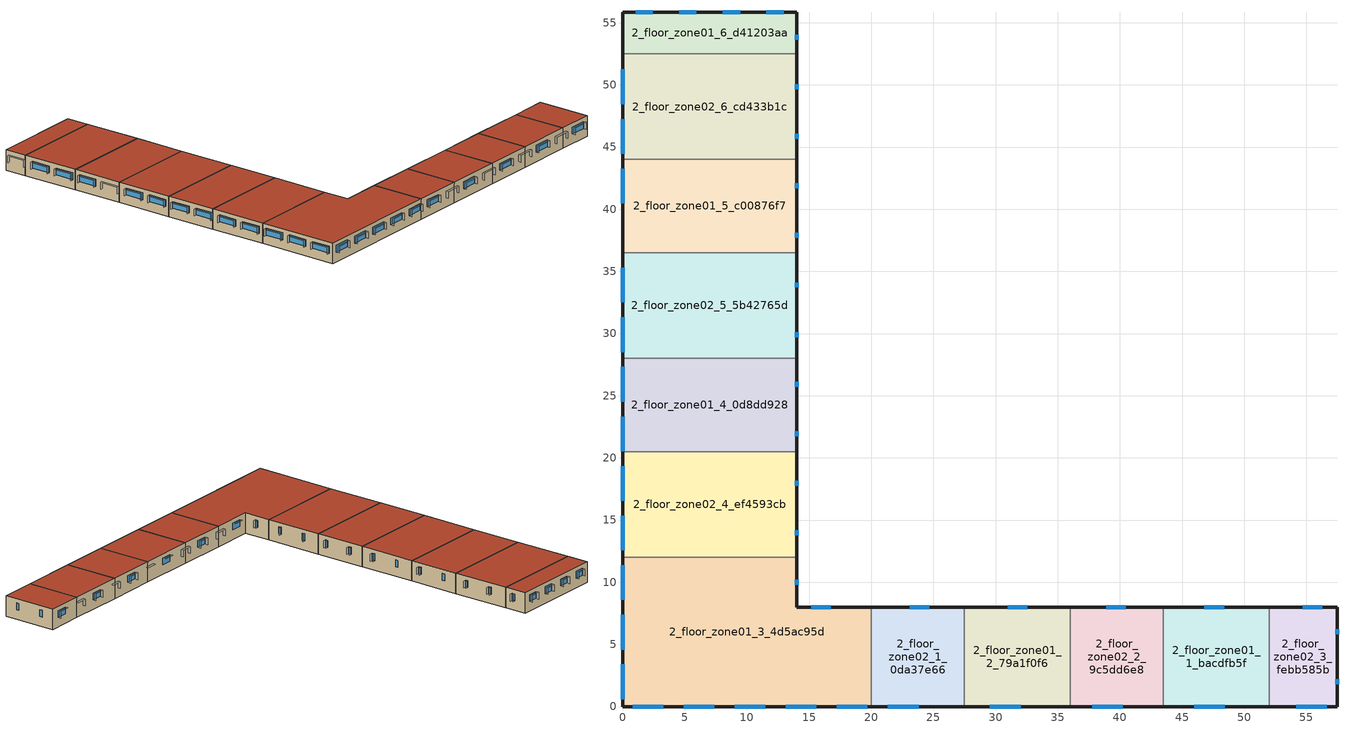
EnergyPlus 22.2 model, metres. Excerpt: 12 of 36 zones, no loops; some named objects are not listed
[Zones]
2_floor_zone01_1_bacdfb5f
 floor to 1_floor_zone01_1_bacdfb5f (Generic Interior Floor): 52,8 52,0 43.5,0 43.5,8 z6
 wall outside (Ext_Wall): 52,8 43.5,8 / 43.5,0 52,0 z6:9
 wall to 2_floor_zone02_3_febb585b (Generic Interior Wall): 52,0 52,8 z6:9
 wall to 2_floor_zone02_2_9c5dd6e8 (Generic Interior Wall): 43.5,8 43.5,0 z6:9
 window (Windows): 48.37,8 46.79,8 / 45.97,0 48.43,0 z7.4:8.4
 roof outside (Roof): 43.5,8 43.5,0 52,0 52,8 z9
2_floor_zone01_2_79a1f0f6
 floor to 1_floor_zone01_2_79a1f0f6 (Generic Interior Floor): 36,8 36,0 27.5,0 27.5,8 z6
 wall outside (Ext_Wall): 36,8 27.5,8 / 27.5,0 36,0 z6:9
 wall to 2_floor_zone02_2_9c5dd6e8 (Generic Interior Wall): 36,0 36,8 z6:9
 wall to 2_floor_zone02_1_0da37e66 (Generic Interior Wall): 27.5,8 27.5,0 z6:9
 window (Windows): 32.57,8 30.99,8 / 29.55,0 32.01,0 z7.4:8.4
 roof outside (Roof): 27.5,8 27.5,0 36,0 36,8 z9
2_floor_zone01_3_4d5ac95d
 floor to 1_floor_zone01_3_4d5ac95d (Generic Interior Floor): 20,8 20,0 0,0 0,12 14,12 14,8 z6
 wall outside (Ext_Wall): 20,8 14,8 14,12 / 0,12 0,0 20,0 z6:9
 wall to 2_floor_zone02_4_ef4593cb (Generic Interior Wall): 14,12 0,12 z6:9
 wall to 2_floor_zone02_1_0da37e66 (Generic Interior Wall): 20,0 20,8 z6:9
 window (Windows): 16.77,8 15.19,8 / 14,9.79 14,10.19 / 0,3.39 0,0.6 / 0,7.38 0,4.59 / 0,11.36 0,8.57 / 17.24,0 19.7,0 / 13.13,0 15.6,0 / 9.03,0 11.49,0 / 4.93,0 7.39,0 / 0.82,0 3.28,0 z7.4:8.4
 roof outside (Roof): 0,12 0,0 20,0 20,8 14,8 14,12 z9
2_floor_zone01_4_0d8dd928
 floor to 1_floor_zone01_4_0d8dd928 (Generic Interior Floor): 14,28 14,20.5 0,20.5 0,28 z6
 wall outside (Ext_Wall): 14,20.5 14,28 / 0,28 0,20.5 z6:9
 wall to 2_floor_zone02_5_5b42765d (Generic Interior Wall): 14,28 0,28 z6:9
 wall to 2_floor_zone02_4_ef4593cb (Generic Interior Wall): 0,20.5 14,20.5 z6:9
 window (Windows): 14,25.73 14,26.13 / 14,21.75 14,22.15 / 0,23.33 0,20.54 / 0,27.31 0,24.52 z7.4:8.4
 roof outside (Roof): 0,28 0,20.5 14,20.5 14,28 z9
2_floor_zone01_5_c00876f7
 floor to 1_floor_zone01_5_c00876f7 (Generic Interior Floor): 14,44 14,36.5 0,36.5 0,44 z6
 wall outside (Ext_Wall): 14,36.5 14,44 / 0,44 0,36.5 z6:9
 wall to 2_floor_zone02_6_cd433b1c (Generic Interior Wall): 14,44 0,44 z6:9
 wall to 2_floor_zone02_5_5b42765d (Generic Interior Wall): 0,36.5 14,36.5 z6:9
 window (Windows): 14,41.68 14,42.07 / 14,37.69 14,38.09 / 0,43.26 0,40.47 z7.4:8.4
 roof outside (Roof): 0,44 0,36.5 14,36.5 14,44 z9
2_floor_zone01_6_d41203aa
 floor to 1_floor_zone01_6_d41203aa (Generic Interior Floor): 14,55.82 14,52.5 0,52.5 0,55.82 z6
 wall outside (Ext_Wall): 14,52.5 14,55.82 0,55.82 0,52.5 z6:9
 wall to 2_floor_zone02_6_cd433b1c (Generic Interior Wall): 0,52.5 14,52.5 z6:9
 window (Windows): 14,53.63 14,54.03 / 2.45,55.82 1.05,55.82 / 5.95,55.82 4.55,55.82 / 9.45,55.82 8.05,55.82 / 12.95,55.82 11.55,55.82 z7.4:8.4
 roof outside (Roof): 0,55.82 0,52.5 14,52.5 14,55.82 z9
2_floor_zone02_1_0da37e66
 floor to 1_floor_zone02_1_0da37e66 (Generic Interior Floor): 27.5,8 27.5,0 20,0 20,8 z6
 wall outside (Ext_Wall): 27.5,8 20,8 / 20,0 27.5,0 z6:9
 window (Windows): 24.67,8 23.09,8 / 21.34,0 23.8,0 z7.4:8.4
 roof outside (Roof): 20,8 20,0 27.5,0 27.5,8 z9
2_floor_zone02_2_9c5dd6e8
 floor to 1_floor_zone02_2_9c5dd6e8 (Generic Interior Floor): 43.5,8 43.5,0 36,0 36,8 z6
 wall outside (Ext_Wall): 43.5,8 36,8 / 36,0 43.5,0 z6:9
 window (Windows): 40.47,8 38.89,8 / 37.76,0 40.22,0 z7.4:8.4
 roof outside (Roof): 36,8 36,0 43.5,0 43.5,8 z9
2_floor_zone02_3_febb585b
 floor to 1_floor_zone02_3_febb585b (Generic Interior Floor): 57.46,8 57.46,0 52,0 52,8 z6
 wall outside (Ext_Wall): 52,0 57.46,0 57.46,8 52,8 z6:9
 window (Windows): 54.18,0 56.64,0 / 57.46,5.8 57.46,6.2 / 57.46,1.8 57.46,2.2 / 56.27,8 54.69,8 z7.4:8.4
 roof outside (Roof): 52,8 52,0 57.46,0 57.46,8 z9
2_floor_zone02_4_ef4593cb
 floor to 1_floor_zone02_4_ef4593cb (Generic Interior Floor): 14,20.5 14,12 0,12 0,20.5 z6
 wall outside (Ext_Wall): 0,20.5 0,12 / 14,12 14,20.5 z6:9
 window (Windows): 0,15.35 0,12.56 / 0,19.34 0,16.55 / 14,17.76 14,18.16 / 14,13.78 14,14.18 z7.4:8.4
 roof outside (Roof): 0,20.5 0,12 14,12 14,20.5 z9
2_floor_zone02_5_5b42765d
 floor to 1_floor_zone02_5_5b42765d (Generic Interior Floor): 14,36.5 14,28 0,28 0,36.5 z6
 wall outside (Ext_Wall): 0,36.5 0,28 / 14,28 14,36.5 z6:9
 window (Windows): 0,31.3 0,28.51 / 0,35.29 0,32.5 / 14,33.71 14,34.1 / 14,29.72 14,30.12 z7.4:8.4
 roof outside (Roof): 0,36.5 0,28 14,28 14,36.5 z9
2_floor_zone02_6_cd433b1c
 floor to 1_floor_zone02_6_cd433b1c (Generic Interior Floor): 14,52.5 14,44 0,44 0,52.5 z6
 wall outside (Ext_Wall): 0,52.5 0,44 / 14,44 14,52.5 z6:9
 window (Windows): 0,47.25 0,44.46 / 0,51.24 0,48.45 / 14,49.65 14,50.05 / 14,45.66 14,46.06 z7.4:8.4
 roof outside (Roof): 0,52.5 0,44 14,44 14,52.5 z9
shading: 9.45,56.27 9.45,55.82 / 5.95,56.27 5.95,55.82 / 1.05,55.82 1.05,56.27 / 2.45,56.27 2.45,55.82 / 11.55,55.82 11.55,56.27 / 12.95,56.27 12.95,55.82 / 8.05,55.82 8.05,56.27 / 4.55,55.82 4.55,56.27 / 40.22,0 40.22,-0.45 / 9.03,-0.45 9.03,0 / 7.39,0 7.39,-0.45 / 27.91,0 27.91,-0.45 / 17.24,-0.45 17.24,0 / 52.53,0 52.53,-0.45 / 29.55,-0.45 29.55,0 / 54.18,-0.45 54.18,0 / 32.01,0 32.01,-0.45 / 15.6,0 15.6,-0.45 / 50.07,-0.45 50.07,0 / 45.97,-0.45 45.97,0 / 4.93,-0.45 4.93,0 / 37.76,-0.45 37.76,0 / 41.86,-0.45 41.86,0 / 13.13,-0.45 13.13,0 / 0.82,-0.45 0.82,0 / 23.8,0 23.8,-0.45 / 33.66,-0.45 33.66,0 / 25.45,-0.45 25.45,0 / 44.33,0 44.33,-0.45 / 3.28,0 3.28,-0.45 / 21.34,-0.45 21.34,0 / 48.43,0 48.43,-0.45 / 36.12,0 36.12,-0.45 / 11.49,0 11.49,-0.45 / 56.64,0 56.64,-0.45 / 19.7,0 19.7,-0.45 / 0,48.45 -0.45,48.45 / -0.45,35.29 0,35.29 / 0,24.52 -0.45,24.52 / -0.45,7.38 0,7.38 / 0,44.46 -0.45,44.46 / -0.45,51.24 0,51.24 / 0,52.43 -0.45,52.43 / 0,12.56 -0.45,12.56 / -0.45,31.3 0,31.3 / -0.45,39.28 0,39.28 / -0.45,19.34 0,19.34 / 0,40.47 -0.45,40.47 / -0.45,47.25 0,47.25 / 0,16.55 -0.45,16.55 / 0,4.59 -0.45,4.59 / 0,28.51 -0.45,28.51 / -0.45,15.35 0,15.35 / -0.45,11.36 0,11.36 / 0,36.48 -0.45,36.48 / 0,20.54 -0.45,20.54 / -0.45,55.23 0,55.23 / 0,0.6 -0.45,0.6 / -0.45,23.33 0,23.33 / 0,32.5 -0.45,32.5 / -0.45,3.39 0,3.39 / -0.45,43.26 0,43.26 / 0,8.57 -0.45,8.57 / -0.45,27.31 0,27.31 / 14,50.05 14.45,50.05 / 14.45,37.69 14,37.69 / 14.45,21.75 14,21.75 / 14,38.09 14.45,38.09 / 38.89,8 38.89,8.45 / 24.67,8.45 24.67,8 / 46.79,8 46.79,8.45 / 14.45,25.73 14,25.73 / 50.74,8 50.74,8.45 / 48.37,8.45 48.37,8 / 14,30.12 14.45,30.12 / 40.47,8.45 40.47,8 / 14.45,49.65 14,49.65 / 19.14,8 19.14,8.45 / 14.45,53.63 14,53.63 / 42.84,8 42.84,8.45 / 14,22.15 14.45,22.15 / 14.45,45.66 14,45.66 / 14,18.16 14.45,18.16 / 14.45,29.72 14,29.72 / 14,26.13 14.45,26.13 / 14,46.06 14.45,46.06 / 14.45,9.79 14,9.79 / 14,54.03 14.45,54.03 / 27.04,8 27.04,8.45 / 14,14.18 14.45,14.18 / 56.27,8.45 56.27,8 / 23.09,8 23.09,8.45 / 28.62,8.45 28.62,8 / 20.72,8.45 20.72,8 / 14,10.19 14.45,10.19 z7.4:8.4; 0,35.29 0,32.5 -0.45,32.5 -0.45,35.29 z8.4; 0,55.23 0,52.43 -0.45,52.43 -0.45,55.23 z8.4; 0,51.24 0,48.45 -0.45,48.45 -0.45,51.24 z8.4; 0,39.28 0,36.48 -0.45,36.48 -0.45,39.28 z8.4; 0,3.39 0,0.6 -0.45,0.6 -0.45,3.39 z8.4; 0,19.34 0,16.55 -0.45,16.55 -0.45,19.34 z8.4; 0,15.35 0,12.56 -0.45,12.56 -0.45,15.35 z8.4; 0,23.33 0,20.54 -0.45,20.54 -0.45,23.33 z8.4; 0,7.38 0,4.59 -0.45,4.59 -0.45,7.38 z8.4; 0,27.31 0,24.52 -0.45,24.52 -0.45,27.31 z8.4; 0,43.26 0,40.47 -0.45,40.47 -0.45,43.26 z8.4; 0,31.3 0,28.51 -0.45,28.51 -0.45,31.3 z8.4; 0,47.25 0,44.46 -0.45,44.46 -0.45,47.25 z8.4; 0,11.36 0,8.57 -0.45,8.57 -0.45,11.36 z8.4; 27.91,0 27.91,-0.45 25.45,-0.45 25.45,0 z8.4; 56.64,0 56.64,-0.45 54.18,-0.45 54.18,0 z8.4; 23.8,0 23.8,-0.45 21.34,-0.45 21.34,0 z8.4; 3.28,0 3.28,-0.45 0.82,-0.45 0.82,0 z8.4; 7.39,0 7.39,-0.45 4.93,-0.45 4.93,0 z8.4; 11.49,0 11.49,-0.45 9.03,-0.45 9.03,0 z8.4; 44.33,0 44.33,-0.45 41.86,-0.45 41.86,0 z8.4; 19.7,0 19.7,-0.45 17.24,-0.45 17.24,0 z8.4; 15.6,0 15.6,-0.45 13.13,-0.45 13.13,0 z8.4; 52.53,0 52.53,-0.45 50.07,-0.45 50.07,0 z8.4; 40.22,0 40.22,-0.45 37.76,-0.45 37.76,0 z8.4; 36.12,0 36.12,-0.45 33.66,-0.45 33.66,0 z8.4; 32.01,0 32.01,-0.45 29.55,-0.45 29.55,0 z8.4; 48.43,0 48.43,-0.45 45.97,-0.45 45.97,0 z8.4; 20.72,8.45 20.72,8 19.14,8 19.14,8.45 z8.4; 48.37,8.45 48.37,8 46.79,8 46.79,8.45 z8.4; 56.27,8.45 56.27,8 54.69,8 54.69,8.45 z8.4; 24.67,8.45 24.67,8 23.09,8 23.09,8.45 z8.4; 16.77,8.45 16.77,8 15.19,8 15.19,8.45 z8.4; 52.32,8.45 52.32,8 50.74,8 50.74,8.45 z8.4; 28.62,8.45 28.62,8 27.04,8 27.04,8.45 z8.4; 44.42,8.45 44.42,8 42.84,8 42.84,8.45 z8.4; 36.52,8.45 36.52,8 34.94,8 34.94,8.45 z8.4; 40.47,8.45 40.47,8 38.89,8 38.89,8.45 z8.4; 32.57,8.45 32.57,8 30.99,8 30.99,8.45 z8.4; 5.95,56.27 5.95,55.82 4.55,55.82 4.55,56.27 z8.4; 9.45,56.27 9.45,55.82 8.05,55.82 8.05,56.27 z8.4; 12.95,56.27 12.95,55.82 11.55,55.82 11.55,56.27 z8.4; 2.45,56.27 2.45,55.82 1.05,55.82 1.05,56.27 z8.4
[Building]
Parametric_sim: North Axis {deg}=0; Terrain=City; Solar Distribution=FullExteriorWithReflections
[Site:Location]
Site 1: Latitude {deg}=0; Longitude {deg}=0; Time Zone {hr}=0; Elevation {m}=0
[Site:WaterMainsTemperature]
Calculation Method=CorrelationFromWeatherFile
[SizingPeriod:DesignDay] Day of Month=21; Dry-Bulb Temperature Range Modifier Type=DefaultMultipliers; Humidity Condition Type=Wetbulb; Barometric Pressure {Pa}=99114; Rain Indicator=No; Snow Indicator=No; Daylight Saving Time Indicator=No; Solar Model Indicator=ASHRAEClearSky; Begin Environment Reset Mode=FullResetAtBeginEnvironment
Name | Month | Day Type | Maximum Dry-Bulb Temperature {C} | Daily Dry-Bulb Temperature Range {deltaC} | Wetbulb or DewPoint at Maximum Dry-Bulb {C} | Wind Speed {m/s} | Wind Direction {deg} | Sky Clearness
udevalla_ LANDVETTER Cooling Design Day 0.4% Condns DB=>MWB | 7 | SummerDesignDay | 23.2964 | 8.7 | 14.3 | 3.3 | 137 | 1
udevalla_ LANDVETTER Heating Design Day 99.6% Condns DB | 1 | WinterDesignDay | -8.8 | 0 | -8.8 | 1.7 | 23 | 0
[Material] Thermal Absorptance=0.9
Name | Roughness | Thickness {m} | Conductivity {W/m-K} | Density {kg/m3} | Specific Heat {J/kg-K} | Solar Absorptance | Visible Absorptance
Generic Acoustic Tile | MediumSmooth | 0.02 | 0.06 | 368 | 590 | 0.2 | 0.2
Generic Ceiling Air Gap | Smooth | 0.1 | 0.556 | 1.28 | 1000 | 0.7 | 0.7
Generic Gypsum Board | MediumSmooth | 0.0127 | 0.16 | 800 | 1090 | 0.5 | 0.5
Generic LW Concrete | MediumRough | 0.1 | 0.53 | 1280 | 840 | 0.8 | 0.8
Generic Wall Air Gap | Smooth | 0.1 | 0.667 | 1.28 | 1000 | 0.7 | 0.7
[Material:NoMass] Roughness=MediumRough; Thermal Absorptance=0.9; Solar Absorptance=0.7; Visible Absorptance=0.7
Name | Thermal Resistance {m2-K/W}
OpaqueNoMassMaterial_222a46f8 | 1.25
OpaqueNoMassMaterial_39e157af | 1.66667
[WindowMaterial:SimpleGlazingSystem]
window: U-Factor {W/m2-K}=0.7; Solar Heat Gain Coefficient=0.5; Visible Transmittance=0.6
[Construction]
Ext_Wall: OpaqueNoMassMaterial_222a46f8
Generic Interior Floor: Generic Acoustic Tile, Generic Ceiling Air Gap, Generic LW Concrete
Generic Interior Wall: Generic Gypsum Board, Generic Wall Air Gap, Generic Gypsum Board
Roof: OpaqueNoMassMaterial_39e157af
Windows: window
[Zone] Multiplier=1; Ceiling Height {m}=3; Part of Total Floor Area=Yes
Name | Volume {m3}
2_floor_zone01_1_bacdfb5f; 2_floor_zone01_2_79a1f0f6 | 204
2_floor_zone01_3_4d5ac95d | 648
2_floor_zone01_4_0d8dd928; 2_floor_zone01_5_c00876f7 | 315
2_floor_zone01_6_d41203aa | 139.608
2_floor_zone02_1_0da37e66; 2_floor_zone02_2_9c5dd6e8 | 180
2_floor_zone02_3_febb585b | 131.04
2_floor_zone02_4_ef4593cb; 2_floor_zone02_5_5b42765d; 2_floor_zone02_6_cd433b1c | 357
[Space]
Name | Zone | Space Type
2_floor_zone01_1_bacdfb5f_Space | 2_floor_zone01_1_bacdfb5f | zone 01 program
2_floor_zone01_2_79a1f0f6_Space | 2_floor_zone01_2_79a1f0f6 | zone 01 program
2_floor_zone01_3_4d5ac95d_Space | 2_floor_zone01_3_4d5ac95d | zone 01 program
2_floor_zone01_4_0d8dd928_Space | 2_floor_zone01_4_0d8dd928 | zone 01 program
2_floor_zone01_5_c00876f7_Space | 2_floor_zone01_5_c00876f7 | zone 01 program
2_floor_zone01_6_d41203aa_Space | 2_floor_zone01_6_d41203aa | zone 01 program
2_floor_zone02_1_0da37e66_Space | 2_floor_zone02_1_0da37e66 | zone 02 program
2_floor_zone02_2_9c5dd6e8_Space | 2_floor_zone02_2_9c5dd6e8 | zone 02 program
2_floor_zone02_3_febb585b_Space | 2_floor_zone02_3_febb585b | zone 02 program
2_floor_zone02_4_ef4593cb_Space | 2_floor_zone02_4_ef4593cb | zone 02 program
2_floor_zone02_5_5b42765d_Space | 2_floor_zone02_5_5b42765d | zone 02 program
2_floor_zone02_6_cd433b1c_Space | 2_floor_zone02_6_cd433b1c | zone 02 program
[SpaceList]
zone 01 program: 0_floor_zone01_1_bacdfb5f_Space, 2_floor_zone01_2_79a1f0f6_Space, 0_floor_zone01_2_79a1f0f6_Space, 0_floor_zone01_3_4d5ac95d_Space, 0_floor_zone01_4_0d8dd928_Space, 2_floor_zone01_5_c00876f7_Space, 0_floor_zone01_5_c00876f7_Space, 0_floor_zone01_6_d41203aa_Space, 1_floor_zone01_2_79a1f0f6_Space, 1_floor_zone01_1_bacdfb5f_Space, 2_floor_zone01_1_bacdfb5f_Space, 1_floor_zone01_3_4d5ac95d_Space, 1_floor_zone01_4_0d8dd928_Space, 1_floor_zone01_5_c00876f7_Space, 1_floor_zone01_6_d41203aa_Space, 2_floor_zone01_3_4d5ac95d_Space, 2_floor_zone01_4_0d8dd928_Space, 2_floor_zone01_6_d41203aa_Space
zone 02 program: 0_floor_zone02_2_9c5dd6e8_Space, 0_floor_zone02_4_ef4593cb_Space, 0_floor_zone02_1_0da37e66_Space, 0_floor_zone02_3_febb585b_Space, 0_floor_zone02_5_5b42765d_Space, 0_floor_zone02_6_cd433b1c_Space, 1_floor_zone02_1_0da37e66_Space, 1_floor_zone02_2_9c5dd6e8_Space, 1_floor_zone02_3_febb585b_Space, 1_floor_zone02_4_ef4593cb_Space, 2_floor_zone02_6_cd433b1c_Space, 1_floor_zone02_5_5b42765d_Space, 1_floor_zone02_6_cd433b1c_Space, 2_floor_zone02_5_5b42765d_Space, 2_floor_zone02_1_0da37e66_Space, 2_floor_zone02_2_9c5dd6e8_Space, 2_floor_zone02_3_febb585b_Space, 2_floor_zone02_4_ef4593cb_Space
[Lights] Schedule=ApartmentMidRise LTG_APT_SCH; Design Level Calculation Method=Watts/Area; Watts per Zone Floor Area {W/m2}=11.5174; Return Air Fraction=0; Fraction Radiant=0.6; Fraction Visible=0.2; Fraction Replaceable=1
Name | Zone or ZoneList or Space or SpaceList
2013::MidriseApartment::Apartment_Lighting 2 | zone 01 program
2013::MidriseApartment::Apartment_Lighting | zone 02 program
[People] Number of People Schedule=ApartmentMidRise OCC_APT_SCH; Number of People Calculation Method=People/Area; People per Floor Area {person/m2}=0.0283091; Fraction Radiant=0.3; Activity Level Schedule=ApartmentMidRise Activity Schedule
Name | Zone or ZoneList or Space or SpaceList
2013::MidriseApartment::Apartment_People 2 | zone 01 program
2013::MidriseApartment::Apartment_People | zone 02 program
[ElectricEquipment] Schedule=ApartmentMidRise EQP_APT_SCH; Design Level Calculation Method=Watts/Area; Watts per Zone Floor Area {W/m2}=3.42407; Fraction Latent=0; Fraction Radiant=0.5; Fraction Lost=0
Name | Zone or ZoneList or Space or SpaceList
CustomEquipment 2 | zone 01 program
CustomEquipment | zone 02 program
[ZoneInfiltration:DesignFlowRate] Schedule=Always On; Design Flow Rate Calculation Method=Flow/ExteriorArea; Flow Rate per Exterior Surface Area {m3/s-m2}=0.00056; Constant Term Coefficient=1; Temperature Term Coefficient=0; Velocity Term Coefficient=0
Name | Zone or ZoneList or Space or SpaceList
infiltration_Current 1 | zone 01 program
infiltration_Current | zone 02 program
[ZoneControl:Thermostat] Temperature Difference Between Cutout And Setpoint {deltaC}=0
Name | Zone or ZoneList | Control Type Schedule | Control 1
2_floor_zone01_1_bacdfb5f Thermostat | 2_floor_zone01_1_bacdfb5f | 2_floor_zone01_1_bacdfb5f Thermostat Schedule | zone01_1_bacdfb5f_Setpoint 2
2_floor_zone01_2_79a1f0f6 Thermostat | 2_floor_zone01_2_79a1f0f6 | 2_floor_zone01_2_79a1f0f6 Thermostat Schedule | zone01_2_79a1f0f6_Setpoint 2
2_floor_zone01_3_4d5ac95d Thermostat | 2_floor_zone01_3_4d5ac95d | 2_floor_zone01_3_4d5ac95d Thermostat Schedule | zone01_3_4d5ac95d_Setpoint 2
2_floor_zone01_4_0d8dd928 Thermostat | 2_floor_zone01_4_0d8dd928 | 2_floor_zone01_4_0d8dd928 Thermostat Schedule | zone01_4_0d8dd928_Setpoint 2
2_floor_zone01_5_c00876f7 Thermostat | 2_floor_zone01_5_c00876f7 | 2_floor_zone01_5_c00876f7 Thermostat Schedule | zone01_5_c00876f7_Setpoint 2
2_floor_zone01_6_d41203aa Thermostat | 2_floor_zone01_6_d41203aa | 2_floor_zone01_6_d41203aa Thermostat Schedule | zone01_6_d41203aa_Setpoint 2
2_floor_zone02_1_0da37e66 Thermostat | 2_floor_zone02_1_0da37e66 | 2_floor_zone02_1_0da37e66 Thermostat Schedule | zone02_1_0da37e66_Setpoint 2
2_floor_zone02_2_9c5dd6e8 Thermostat | 2_floor_zone02_2_9c5dd6e8 | 2_floor_zone02_2_9c5dd6e8 Thermostat Schedule | zone02_2_9c5dd6e8_Setpoint 2
2_floor_zone02_3_febb585b Thermostat | 2_floor_zone02_3_febb585b | 2_floor_zone02_3_febb585b Thermostat Schedule | zone02_3_febb585b_Setpoint 2
2_floor_zone02_4_ef4593cb Thermostat | 2_floor_zone02_4_ef4593cb | 2_floor_zone02_4_ef4593cb Thermostat Schedule | zone02_4_ef4593cb_Setpoint 2
2_floor_zone02_5_5b42765d Thermostat | 2_floor_zone02_5_5b42765d | 2_floor_zone02_5_5b42765d Thermostat Schedule | zone02_5_5b42765d_Setpoint 2
2_floor_zone02_6_cd433b1c Thermostat | 2_floor_zone02_6_cd433b1c | 2_floor_zone02_6_cd433b1c Thermostat Schedule | zone02_6_cd433b1c_Setpoint 2
[ThermostatSetpoint:DualSetpoint] Cooling Setpoint Temperature Schedule=ApartmentMidRise CLGSETP_APT_SCH
Name | Heating Setpoint Temperature Schedule
zone01_1_bacdfb5f_Setpoint 2 | zone01_1_bacdfb5f_Setpoint_HtgSetp
zone01_2_79a1f0f6_Setpoint 2 | zone01_2_79a1f0f6_Setpoint_HtgSetp
zone01_3_4d5ac95d_Setpoint 2 | zone01_3_4d5ac95d_Setpoint_HtgSetp
zone01_4_0d8dd928_Setpoint 2 | zone01_4_0d8dd928_Setpoint_HtgSetp
zone01_5_c00876f7_Setpoint 2 | zone01_5_c00876f7_Setpoint_HtgSetp
zone01_6_d41203aa_Setpoint 2 | zone01_6_d41203aa_Setpoint_HtgSetp
zone02_1_0da37e66_Setpoint 2 | zone02_1_0da37e66_Setpoint_HtgSetp
zone02_2_9c5dd6e8_Setpoint 2 | zone02_2_9c5dd6e8_Setpoint_HtgSetp
zone02_3_febb585b_Setpoint 2 | zone02_3_febb585b_Setpoint_HtgSetp
zone02_4_ef4593cb_Setpoint 2 | zone02_4_ef4593cb_Setpoint_HtgSetp
zone02_5_5b42765d_Setpoint 2 | zone02_5_5b42765d_Setpoint_HtgSetp
zone02_6_cd433b1c_Setpoint 2 | zone02_6_cd433b1c_Setpoint_HtgSetp
[ZoneHVAC:IdealLoadsAirSystem] Maximum Heating Supply Air Temperature {C}=50; Minimum Cooling Supply Air Temperature {C}=13; Heating Limit=LimitCapacity; Maximum Sensible Heating Capacity {W}=Autosize; Cooling Limit=LimitFlowRateAndCapacity; Maximum Cooling Air Flow Rate {m3/s}=Autosize; Maximum Total Cooling Capacity {W}=Autosize; Dehumidification Control Type=None; Demand Controlled Ventilation Type=None; Outdoor Air Economizer Type=DifferentialDryBulb; Sensible Heat Recovery Effectiveness=0; Latent Heat Recovery Effectiveness=0
Name | Design Specification Outdoor Air Object
0_floor_zone01_1_bacdfb5f Ideal Loads Air System; 0_floor_zone01_2_79a1f0f6 Ideal Loads Air System; 0_floor_zone01_3_4d5ac95d Ideal Loads Air System; 0_floor_zone01_4_0d8dd928 Ideal Loads Air System; 0_floor_zone01_5_c00876f7 Ideal Loads Air System; 0_floor_zone01_6_d41203aa Ideal Loads Air System; 1_floor_zone01_1_bacdfb5f Ideal Loads Air System; 1_floor_zone01_2_79a1f0f6 Ideal Loads Air System; 1_floor_zone01_3_4d5ac95d Ideal Loads Air System; 1_floor_zone01_4_0d8dd928 Ideal Loads Air System; 1_floor_zone01_5_c00876f7 Ideal Loads Air System; 1_floor_zone01_6_d41203aa Ideal Loads Air System; 2_floor_zone01_1_bacdfb5f Ideal Loads Air System; 2_floor_zone01_2_79a1f0f6 Ideal Loads Air System; 2_floor_zone01_3_4d5ac95d Ideal Loads Air System; 2_floor_zone01_4_0d8dd928 Ideal Loads Air System; 2_floor_zone01_5_c00876f7 Ideal Loads Air System; 2_floor_zone01_6_d41203aa Ideal Loads Air System | minimum ventilation 1
0_floor_zone02_1_0da37e66 Ideal Loads Air System; 0_floor_zone02_2_9c5dd6e8 Ideal Loads Air System; 0_floor_zone02_3_febb585b Ideal Loads Air System; 0_floor_zone02_4_ef4593cb Ideal Loads Air System; 0_floor_zone02_5_5b42765d Ideal Loads Air System; 0_floor_zone02_6_cd433b1c Ideal Loads Air System; 1_floor_zone02_1_0da37e66 Ideal Loads Air System; 1_floor_zone02_2_9c5dd6e8 Ideal Loads Air System; 1_floor_zone02_3_febb585b Ideal Loads Air System; 1_floor_zone02_4_ef4593cb Ideal Loads Air System; 1_floor_zone02_5_5b42765d Ideal Loads Air System; 1_floor_zone02_6_cd433b1c Ideal Loads Air System; 2_floor_zone02_1_0da37e66 Ideal Loads Air System; 2_floor_zone02_2_9c5dd6e8 Ideal Loads Air System; 2_floor_zone02_3_febb585b Ideal Loads Air System; 2_floor_zone02_4_ef4593cb Ideal Loads Air System; 2_floor_zone02_5_5b42765d Ideal Loads Air System; 2_floor_zone02_6_cd433b1c Ideal Loads Air System | minimum ventilation
[DesignSpecification:OutdoorAir] Outdoor Air Method=Sum; Outdoor Air Flow per Person {m3/s-person}=0; Outdoor Air Flow per Zone Floor Area {m3/s-m2}=0; Outdoor Air Flow per Zone {m3/s}=0; Outdoor Air Flow Air Changes per Hour {1/hr}=0.5
minimum ventilation 1; minimum ventilation
[Zone equipment]
2_floor_zone01_1_bacdfb5f: 2_floor_zone01_1_bacdfb5f Ideal Loads Air System
2_floor_zone01_2_79a1f0f6: 2_floor_zone01_2_79a1f0f6 Ideal Loads Air System
2_floor_zone01_3_4d5ac95d: 2_floor_zone01_3_4d5ac95d Ideal Loads Air System
2_floor_zone01_4_0d8dd928: 2_floor_zone01_4_0d8dd928 Ideal Loads Air System
2_floor_zone01_5_c00876f7: 2_floor_zone01_5_c00876f7 Ideal Loads Air System
2_floor_zone01_6_d41203aa: 2_floor_zone01_6_d41203aa Ideal Loads Air System
2_floor_zone02_1_0da37e66: 2_floor_zone02_1_0da37e66 Ideal Loads Air System
2_floor_zone02_2_9c5dd6e8: 2_floor_zone02_2_9c5dd6e8 Ideal Loads Air System
2_floor_zone02_3_febb585b: 2_floor_zone02_3_febb585b Ideal Loads Air System
2_floor_zone02_4_ef4593cb: 2_floor_zone02_4_ef4593cb Ideal Loads Air System
2_floor_zone02_5_5b42765d: 2_floor_zone02_5_5b42765d Ideal Loads Air System
2_floor_zone02_6_cd433b1c: 2_floor_zone02_6_cd433b1c Ideal Loads Air System
[Sizing:Zone] Zone Cooling Design Supply Air Temperature Input Method=SupplyAirTemperature; Zone Cooling Design Supply Air Temperature {C}=14; Zone Cooling Design Supply Air Temperature Difference {deltaC}=11.11; Zone Heating Design Supply Air Temperature Input Method=SupplyAirTemperature; Zone Heating Design Supply Air Temperature {C}=40; Zone Heating Design Supply Air Temperature Difference {deltaC}=11.11; Zone Cooling Design Supply Air Humidity Ratio {kgWater/kgDryAir}=0.0085; Zone Heating Design Supply Air Humidity Ratio {kgWater/kgDryAir}=0.008; Cooling Design Air Flow Method=DesignDay; Cooling Design Air Flow Rate {m3/s}=0; Cooling Minimum Air Flow per Zone Floor Area {m3/s-m2}=0.000762; Cooling Minimum Air Flow {m3/s}=0; Cooling Minimum Air Flow Fraction=0; Heating Design Air Flow Method=DesignDay; Heating Design Air Flow Rate {m3/s}=0; Heating Maximum Air Flow per Zone Floor Area {m3/s-m2}=0.002032; Heating Maximum Air Flow {m3/s}=0.141576; Heating Maximum Air Flow Fraction=0.3; Account for Dedicated Outdoor Air System=No; Zone Load Sizing Method=Sensible Load Only No Latent Load; Zone Latent Cooling Design Supply Air Humidity Ratio Input Method=HumidityRatioDifference; Zone Cooling Design Supply Air Humidity Ratio Difference {kgWater/kgDryAir}=0.005; Zone Latent Heating Design Supply Air Humidity Ratio Input Method=HumidityRatioDifference; Zone Humidification Design Supply Air Humidity Ratio Difference {kgWater/kgDryAir}=0.005
Name | Design Specification Outdoor Air Object
2_floor_zone01_1_bacdfb5f | 2_floor_zone01_1_bacdfb5f DSOA Space List
2_floor_zone01_2_79a1f0f6 | 2_floor_zone01_2_79a1f0f6 DSOA Space List
2_floor_zone01_3_4d5ac95d | 2_floor_zone01_3_4d5ac95d DSOA Space List
2_floor_zone01_4_0d8dd928 | 2_floor_zone01_4_0d8dd928 DSOA Space List
2_floor_zone01_5_c00876f7 | 2_floor_zone01_5_c00876f7 DSOA Space List
2_floor_zone01_6_d41203aa | 2_floor_zone01_6_d41203aa DSOA Space List
2_floor_zone02_1_0da37e66 | 2_floor_zone02_1_0da37e66 DSOA Space List
2_floor_zone02_2_9c5dd6e8 | 2_floor_zone02_2_9c5dd6e8 DSOA Space List
2_floor_zone02_3_febb585b | 2_floor_zone02_3_febb585b DSOA Space List
2_floor_zone02_4_ef4593cb | 2_floor_zone02_4_ef4593cb DSOA Space List
2_floor_zone02_5_5b42765d | 2_floor_zone02_5_5b42765d DSOA Space List
2_floor_zone02_6_cd433b1c | 2_floor_zone02_6_cd433b1c DSOA Space List
[DesignSpecification:OutdoorAir:SpaceList]
Name | Space Name 1 | Space Design Specification Outdoor Air Object Name 1
2_floor_zone01_1_bacdfb5f DSOA Space List | 2_floor_zone01_1_bacdfb5f_Space | minimum ventilation 1
2_floor_zone01_2_79a1f0f6 DSOA Space List | 2_floor_zone01_2_79a1f0f6_Space | minimum ventilation 1
2_floor_zone01_3_4d5ac95d DSOA Space List | 2_floor_zone01_3_4d5ac95d_Space | minimum ventilation 1
2_floor_zone01_4_0d8dd928 DSOA Space List | 2_floor_zone01_4_0d8dd928_Space | minimum ventilation 1
2_floor_zone01_5_c00876f7 DSOA Space List | 2_floor_zone01_5_c00876f7_Space | minimum ventilation 1
2_floor_zone01_6_d41203aa DSOA Space List | 2_floor_zone01_6_d41203aa_Space | minimum ventilation 1
2_floor_zone02_1_0da37e66 DSOA Space List | 2_floor_zone02_1_0da37e66_Space | minimum ventilation
2_floor_zone02_2_9c5dd6e8 DSOA Space List | 2_floor_zone02_2_9c5dd6e8_Space | minimum ventilation
2_floor_zone02_3_febb585b DSOA Space List | 2_floor_zone02_3_febb585b_Space | minimum ventilation
2_floor_zone02_4_ef4593cb DSOA Space List | 2_floor_zone02_4_ef4593cb_Space | minimum ventilation
2_floor_zone02_5_5b42765d DSOA Space List | 2_floor_zone02_5_5b42765d_Space | minimum ventilation
2_floor_zone02_6_cd433b1c DSOA Space List | 2_floor_zone02_6_cd433b1c_Space | minimum ventilation
[Schedule:Day:Interval]
ApartmentMidRise LTG_APT_SCH_Default; ApartmentMidRise LTG_APT_SCH_SmrDsn 1; ApartmentMidRise LTG_APT_SCH_WntrDsn 1: No, 04:00, 0.011316, 05:00, 0.0339481, 06:00, 0.0735542, 07:00, 0.0792122, 08:00, 0.0735542, 09:00, 0.0339481, 15:00, 0.0226321, 16:00, 0.0396061, 17:00, 0.0792122, 18:00, 0.11316, 19:00, 0.152766, 21:00, 0.181056, 22:00, 0.124476, 23:00, 0.0678962, 24:00, 0.0282901
ApartmentMidRise OCC_APT_SCH_Default; ApartmentMidRise OCC_APT_SCH_SmrDsn 1; ApartmentMidRise OCC_APT_SCH_WntrDsn 1: No, 07:00, 1, 08:00, 0.85, 09:00, 0.39, 16:00, 0.25, 17:00, 0.3, 18:00, 0.52, 21:00, 0.87, 24:00, 1
ApartmentMidRise Activity Schedule_Default; ApartmentMidRise Activity Schedule_SmrDsn 1; ApartmentMidRise Activity Schedule_WntrDsn 1: No, 24:00, 95
ApartmentMidRise EQP_APT_SCH_Default; ApartmentMidRise EQP_APT_SCH_SmrDsn 1; ApartmentMidRise EQP_APT_SCH_WntrDsn 1: No, 01:00, 0.45, 02:00, 0.41, 03:00, 0.39, 05:00, 0.38, 06:00, 0.43, 07:00, 0.54, 08:00, 0.65, 09:00, 0.66, 10:00, 0.67, 11:00, 0.69, 12:00, 0.7, 13:00, 0.69, 14:00, 0.66, 15:00, 0.65, 16:00, 0.68, 17:00, 0.8, 19:00, 1, 20:00, 0.93, 21:00, 0.89, 22:00, 0.85, 23:00, 0.71, 24:00, 0.58
zone01_1_bacdfb5f_Setpoint_HtgSetp_Day Schedule; zone01_2_79a1f0f6_Setpoint_HtgSetp_Day Schedule; zone01_3_4d5ac95d_Setpoint_HtgSetp_Day Schedule; zone01_4_0d8dd928_Setpoint_HtgSetp_Day Schedule; zone01_5_c00876f7_Setpoint_HtgSetp_Day Schedule; zone01_6_d41203aa_Setpoint_HtgSetp_Day Schedule: No, 24:00, 21
ApartmentMidRise CLGSETP_APT_SCH_Default; ApartmentMidRise CLGSETP_APT_SCH_SmrDsn 1; ApartmentMidRise CLGSETP_APT_SCH_WntrDsn 1: No, 24:00, 24.4
zone02_1_0da37e66_Setpoint_HtgSetp_Day Schedule; zone02_2_9c5dd6e8_Setpoint_HtgSetp_Day Schedule; zone02_3_febb585b_Setpoint_HtgSetp_Day Schedule; zone02_4_ef4593cb_Setpoint_HtgSetp_Day Schedule; zone02_5_5b42765d_Setpoint_HtgSetp_Day Schedule; zone02_6_cd433b1c_Setpoint_HtgSetp_Day Schedule: No, 24:00, 0
Always On_Day Schedule: No, 24:00, 1
[Schedule:Week:Daily]
ApartmentMidRise LTG_APT_SCH Week Rule - Jan1-Dec31: ApartmentMidRise LTG_APT_SCH_Default, ApartmentMidRise LTG_APT_SCH_Default, ApartmentMidRise LTG_APT_SCH_Default, ApartmentMidRise LTG_APT_SCH_Default, ApartmentMidRise LTG_APT_SCH_Default, ApartmentMidRise LTG_APT_SCH_Default, ApartmentMidRise LTG_APT_SCH_Default, ApartmentMidRise LTG_APT_SCH_Default, ApartmentMidRise LTG_APT_SCH_SmrDsn 1, ApartmentMidRise LTG_APT_SCH_WntrDsn 1, ApartmentMidRise LTG_APT_SCH_Default, ApartmentMidRise LTG_APT_SCH_Default
ApartmentMidRise OCC_APT_SCH Week Rule - Jan1-Dec31: ApartmentMidRise OCC_APT_SCH_Default, ApartmentMidRise OCC_APT_SCH_Default, ApartmentMidRise OCC_APT_SCH_Default, ApartmentMidRise OCC_APT_SCH_Default, ApartmentMidRise OCC_APT_SCH_Default, ApartmentMidRise OCC_APT_SCH_Default, ApartmentMidRise OCC_APT_SCH_Default, ApartmentMidRise OCC_APT_SCH_Default, ApartmentMidRise OCC_APT_SCH_SmrDsn 1, ApartmentMidRise OCC_APT_SCH_WntrDsn 1, ApartmentMidRise OCC_APT_SCH_Default, ApartmentMidRise OCC_APT_SCH_Default
ApartmentMidRise Activity Schedule Week Rule - Jan1-Dec31: ApartmentMidRise Activity Schedule_Default, ApartmentMidRise Activity Schedule_Default, ApartmentMidRise Activity Schedule_Default, ApartmentMidRise Activity Schedule_Default, ApartmentMidRise Activity Schedule_Default, ApartmentMidRise Activity Schedule_Default, ApartmentMidRise Activity Schedule_Default, ApartmentMidRise Activity Schedule_Default, ApartmentMidRise Activity Schedule_SmrDsn 1, ApartmentMidRise Activity Schedule_WntrDsn 1, ApartmentMidRise Activity Schedule_Default, ApartmentMidRise Activity Schedule_Default
ApartmentMidRise EQP_APT_SCH Week Rule - Jan1-Dec31: ApartmentMidRise EQP_APT_SCH_Default, ApartmentMidRise EQP_APT_SCH_Default, ApartmentMidRise EQP_APT_SCH_Default, ApartmentMidRise EQP_APT_SCH_Default, ApartmentMidRise EQP_APT_SCH_Default, ApartmentMidRise EQP_APT_SCH_Default, ApartmentMidRise EQP_APT_SCH_Default, ApartmentMidRise EQP_APT_SCH_Default, ApartmentMidRise EQP_APT_SCH_SmrDsn 1, ApartmentMidRise EQP_APT_SCH_WntrDsn 1, ApartmentMidRise EQP_APT_SCH_Default, ApartmentMidRise EQP_APT_SCH_Default
zone01_1_bacdfb5f_Setpoint_HtgSetp Week Rule - Jan1-Dec31: zone01_1_bacdfb5f_Setpoint_HtgSetp_Day Schedule, zone01_1_bacdfb5f_Setpoint_HtgSetp_Day Schedule, zone01_1_bacdfb5f_Setpoint_HtgSetp_Day Schedule, zone01_1_bacdfb5f_Setpoint_HtgSetp_Day Schedule, zone01_1_bacdfb5f_Setpoint_HtgSetp_Day Schedule, zone01_1_bacdfb5f_Setpoint_HtgSetp_Day Schedule, zone01_1_bacdfb5f_Setpoint_HtgSetp_Day Schedule, zone01_1_bacdfb5f_Setpoint_HtgSetp_Day Schedule, zone01_1_bacdfb5f_Setpoint_HtgSetp_Day Schedule, zone01_1_bacdfb5f_Setpoint_HtgSetp_Day Schedule, zone01_1_bacdfb5f_Setpoint_HtgSetp_Day Schedule, zone01_1_bacdfb5f_Setpoint_HtgSetp_Day Schedule
ApartmentMidRise CLGSETP_APT_SCH Week Rule - Jan1-Dec31: ApartmentMidRise CLGSETP_APT_SCH_Default, ApartmentMidRise CLGSETP_APT_SCH_Default, ApartmentMidRise CLGSETP_APT_SCH_Default, ApartmentMidRise CLGSETP_APT_SCH_Default, ApartmentMidRise CLGSETP_APT_SCH_Default, ApartmentMidRise CLGSETP_APT_SCH_Default, ApartmentMidRise CLGSETP_APT_SCH_Default, ApartmentMidRise CLGSETP_APT_SCH_Default, ApartmentMidRise CLGSETP_APT_SCH_SmrDsn 1, ApartmentMidRise CLGSETP_APT_SCH_WntrDsn 1, ApartmentMidRise CLGSETP_APT_SCH_Default, ApartmentMidRise CLGSETP_APT_SCH_Default
zone01_2_79a1f0f6_Setpoint_HtgSetp Week Rule - Jan1-Dec31: zone01_2_79a1f0f6_Setpoint_HtgSetp_Day Schedule, zone01_2_79a1f0f6_Setpoint_HtgSetp_Day Schedule, zone01_2_79a1f0f6_Setpoint_HtgSetp_Day Schedule, zone01_2_79a1f0f6_Setpoint_HtgSetp_Day Schedule, zone01_2_79a1f0f6_Setpoint_HtgSetp_Day Schedule, zone01_2_79a1f0f6_Setpoint_HtgSetp_Day Schedule, zone01_2_79a1f0f6_Setpoint_HtgSetp_Day Schedule, zone01_2_79a1f0f6_Setpoint_HtgSetp_Day Schedule, zone01_2_79a1f0f6_Setpoint_HtgSetp_Day Schedule, zone01_2_79a1f0f6_Setpoint_HtgSetp_Day Schedule, zone01_2_79a1f0f6_Setpoint_HtgSetp_Day Schedule, zone01_2_79a1f0f6_Setpoint_HtgSetp_Day Schedule
zone01_3_4d5ac95d_Setpoint_HtgSetp Week Rule - Jan1-Dec31: zone01_3_4d5ac95d_Setpoint_HtgSetp_Day Schedule, zone01_3_4d5ac95d_Setpoint_HtgSetp_Day Schedule, zone01_3_4d5ac95d_Setpoint_HtgSetp_Day Schedule, zone01_3_4d5ac95d_Setpoint_HtgSetp_Day Schedule, zone01_3_4d5ac95d_Setpoint_HtgSetp_Day Schedule, zone01_3_4d5ac95d_Setpoint_HtgSetp_Day Schedule, zone01_3_4d5ac95d_Setpoint_HtgSetp_Day Schedule, zone01_3_4d5ac95d_Setpoint_HtgSetp_Day Schedule, zone01_3_4d5ac95d_Setpoint_HtgSetp_Day Schedule, zone01_3_4d5ac95d_Setpoint_HtgSetp_Day Schedule, zone01_3_4d5ac95d_Setpoint_HtgSetp_Day Schedule, zone01_3_4d5ac95d_Setpoint_HtgSetp_Day Schedule
zone01_4_0d8dd928_Setpoint_HtgSetp Week Rule - Jan1-Dec31: zone01_4_0d8dd928_Setpoint_HtgSetp_Day Schedule, zone01_4_0d8dd928_Setpoint_HtgSetp_Day Schedule, zone01_4_0d8dd928_Setpoint_HtgSetp_Day Schedule, zone01_4_0d8dd928_Setpoint_HtgSetp_Day Schedule, zone01_4_0d8dd928_Setpoint_HtgSetp_Day Schedule, zone01_4_0d8dd928_Setpoint_HtgSetp_Day Schedule, zone01_4_0d8dd928_Setpoint_HtgSetp_Day Schedule, zone01_4_0d8dd928_Setpoint_HtgSetp_Day Schedule, zone01_4_0d8dd928_Setpoint_HtgSetp_Day Schedule, zone01_4_0d8dd928_Setpoint_HtgSetp_Day Schedule, zone01_4_0d8dd928_Setpoint_HtgSetp_Day Schedule, zone01_4_0d8dd928_Setpoint_HtgSetp_Day Schedule
zone01_5_c00876f7_Setpoint_HtgSetp Week Rule - Jan1-Dec31: zone01_5_c00876f7_Setpoint_HtgSetp_Day Schedule, zone01_5_c00876f7_Setpoint_HtgSetp_Day Schedule, zone01_5_c00876f7_Setpoint_HtgSetp_Day Schedule, zone01_5_c00876f7_Setpoint_HtgSetp_Day Schedule, zone01_5_c00876f7_Setpoint_HtgSetp_Day Schedule, zone01_5_c00876f7_Setpoint_HtgSetp_Day Schedule, zone01_5_c00876f7_Setpoint_HtgSetp_Day Schedule, zone01_5_c00876f7_Setpoint_HtgSetp_Day Schedule, zone01_5_c00876f7_Setpoint_HtgSetp_Day Schedule, zone01_5_c00876f7_Setpoint_HtgSetp_Day Schedule, zone01_5_c00876f7_Setpoint_HtgSetp_Day Schedule, zone01_5_c00876f7_Setpoint_HtgSetp_Day Schedule
zone01_6_d41203aa_Setpoint_HtgSetp Week Rule - Jan1-Dec31: zone01_6_d41203aa_Setpoint_HtgSetp_Day Schedule, zone01_6_d41203aa_Setpoint_HtgSetp_Day Schedule, zone01_6_d41203aa_Setpoint_HtgSetp_Day Schedule, zone01_6_d41203aa_Setpoint_HtgSetp_Day Schedule, zone01_6_d41203aa_Setpoint_HtgSetp_Day Schedule, zone01_6_d41203aa_Setpoint_HtgSetp_Day Schedule, zone01_6_d41203aa_Setpoint_HtgSetp_Day Schedule, zone01_6_d41203aa_Setpoint_HtgSetp_Day Schedule, zone01_6_d41203aa_Setpoint_HtgSetp_Day Schedule, zone01_6_d41203aa_Setpoint_HtgSetp_Day Schedule, zone01_6_d41203aa_Setpoint_HtgSetp_Day Schedule, zone01_6_d41203aa_Setpoint_HtgSetp_Day Schedule
zone02_1_0da37e66_Setpoint_HtgSetp Week Rule - Jan1-Dec31: zone02_1_0da37e66_Setpoint_HtgSetp_Day Schedule, zone02_1_0da37e66_Setpoint_HtgSetp_Day Schedule, zone02_1_0da37e66_Setpoint_HtgSetp_Day Schedule, zone02_1_0da37e66_Setpoint_HtgSetp_Day Schedule, zone02_1_0da37e66_Setpoint_HtgSetp_Day Schedule, zone02_1_0da37e66_Setpoint_HtgSetp_Day Schedule, zone02_1_0da37e66_Setpoint_HtgSetp_Day Schedule, zone02_1_0da37e66_Setpoint_HtgSetp_Day Schedule, zone02_1_0da37e66_Setpoint_HtgSetp_Day Schedule, zone02_1_0da37e66_Setpoint_HtgSetp_Day Schedule, zone02_1_0da37e66_Setpoint_HtgSetp_Day Schedule, zone02_1_0da37e66_Setpoint_HtgSetp_Day Schedule
zone02_2_9c5dd6e8_Setpoint_HtgSetp Week Rule - Jan1-Dec31: zone02_2_9c5dd6e8_Setpoint_HtgSetp_Day Schedule, zone02_2_9c5dd6e8_Setpoint_HtgSetp_Day Schedule, zone02_2_9c5dd6e8_Setpoint_HtgSetp_Day Schedule, zone02_2_9c5dd6e8_Setpoint_HtgSetp_Day Schedule, zone02_2_9c5dd6e8_Setpoint_HtgSetp_Day Schedule, zone02_2_9c5dd6e8_Setpoint_HtgSetp_Day Schedule, zone02_2_9c5dd6e8_Setpoint_HtgSetp_Day Schedule, zone02_2_9c5dd6e8_Setpoint_HtgSetp_Day Schedule, zone02_2_9c5dd6e8_Setpoint_HtgSetp_Day Schedule, zone02_2_9c5dd6e8_Setpoint_HtgSetp_Day Schedule, zone02_2_9c5dd6e8_Setpoint_HtgSetp_Day Schedule, zone02_2_9c5dd6e8_Setpoint_HtgSetp_Day Schedule
zone02_3_febb585b_Setpoint_HtgSetp Week Rule - Jan1-Dec31: zone02_3_febb585b_Setpoint_HtgSetp_Day Schedule, zone02_3_febb585b_Setpoint_HtgSetp_Day Schedule, zone02_3_febb585b_Setpoint_HtgSetp_Day Schedule, zone02_3_febb585b_Setpoint_HtgSetp_Day Schedule, zone02_3_febb585b_Setpoint_HtgSetp_Day Schedule, zone02_3_febb585b_Setpoint_HtgSetp_Day Schedule, zone02_3_febb585b_Setpoint_HtgSetp_Day Schedule, zone02_3_febb585b_Setpoint_HtgSetp_Day Schedule, zone02_3_febb585b_Setpoint_HtgSetp_Day Schedule, zone02_3_febb585b_Setpoint_HtgSetp_Day Schedule, zone02_3_febb585b_Setpoint_HtgSetp_Day Schedule, zone02_3_febb585b_Setpoint_HtgSetp_Day Schedule
zone02_4_ef4593cb_Setpoint_HtgSetp Week Rule - Jan1-Dec31: zone02_4_ef4593cb_Setpoint_HtgSetp_Day Schedule, zone02_4_ef4593cb_Setpoint_HtgSetp_Day Schedule, zone02_4_ef4593cb_Setpoint_HtgSetp_Day Schedule, zone02_4_ef4593cb_Setpoint_HtgSetp_Day Schedule, zone02_4_ef4593cb_Setpoint_HtgSetp_Day Schedule, zone02_4_ef4593cb_Setpoint_HtgSetp_Day Schedule, zone02_4_ef4593cb_Setpoint_HtgSetp_Day Schedule, zone02_4_ef4593cb_Setpoint_HtgSetp_Day Schedule, zone02_4_ef4593cb_Setpoint_HtgSetp_Day Schedule, zone02_4_ef4593cb_Setpoint_HtgSetp_Day Schedule, zone02_4_ef4593cb_Setpoint_HtgSetp_Day Schedule, zone02_4_ef4593cb_Setpoint_HtgSetp_Day Schedule
zone02_5_5b42765d_Setpoint_HtgSetp Week Rule - Jan1-Dec31: zone02_5_5b42765d_Setpoint_HtgSetp_Day Schedule, zone02_5_5b42765d_Setpoint_HtgSetp_Day Schedule, zone02_5_5b42765d_Setpoint_HtgSetp_Day Schedule, zone02_5_5b42765d_Setpoint_HtgSetp_Day Schedule, zone02_5_5b42765d_Setpoint_HtgSetp_Day Schedule, zone02_5_5b42765d_Setpoint_HtgSetp_Day Schedule, zone02_5_5b42765d_Setpoint_HtgSetp_Day Schedule, zone02_5_5b42765d_Setpoint_HtgSetp_Day Schedule, zone02_5_5b42765d_Setpoint_HtgSetp_Day Schedule, zone02_5_5b42765d_Setpoint_HtgSetp_Day Schedule, zone02_5_5b42765d_Setpoint_HtgSetp_Day Schedule, zone02_5_5b42765d_Setpoint_HtgSetp_Day Schedule
zone02_6_cd433b1c_Setpoint_HtgSetp Week Rule - Jan1-Dec31: zone02_6_cd433b1c_Setpoint_HtgSetp_Day Schedule, zone02_6_cd433b1c_Setpoint_HtgSetp_Day Schedule, zone02_6_cd433b1c_Setpoint_HtgSetp_Day Schedule, zone02_6_cd433b1c_Setpoint_HtgSetp_Day Schedule, zone02_6_cd433b1c_Setpoint_HtgSetp_Day Schedule, zone02_6_cd433b1c_Setpoint_HtgSetp_Day Schedule, zone02_6_cd433b1c_Setpoint_HtgSetp_Day Schedule, zone02_6_cd433b1c_Setpoint_HtgSetp_Day Schedule, zone02_6_cd433b1c_Setpoint_HtgSetp_Day Schedule, zone02_6_cd433b1c_Setpoint_HtgSetp_Day Schedule, zone02_6_cd433b1c_Setpoint_HtgSetp_Day Schedule, zone02_6_cd433b1c_Setpoint_HtgSetp_Day Schedule
Always On Week Rule - Jan1-Dec31: Always On_Day Schedule, Always On_Day Schedule, Always On_Day Schedule, Always On_Day Schedule, Always On_Day Schedule, Always On_Day Schedule, Always On_Day Schedule, Always On_Day Schedule, Always On_Day Schedule, Always On_Day Schedule, Always On_Day Schedule, Always On_Day Schedule
[Schedule:Year]
ApartmentMidRise LTG_APT_SCH: ApartmentMidRise LTG_APT_SCH Week Rule - Jan1-Dec31, 1, 1, 12, 31
ApartmentMidRise OCC_APT_SCH: ApartmentMidRise OCC_APT_SCH Week Rule - Jan1-Dec31, 1, 1, 12, 31
ApartmentMidRise Activity Schedule: ApartmentMidRise Activity Schedule Week Rule - Jan1-Dec31, 1, 1, 12, 31
ApartmentMidRise EQP_APT_SCH: ApartmentMidRise EQP_APT_SCH Week Rule - Jan1-Dec31, 1, 1, 12, 31
zone01_1_bacdfb5f_Setpoint_HtgSetp: zone01_1_bacdfb5f_Setpoint_HtgSetp Week Rule - Jan1-Dec31, 1, 1, 12, 31
ApartmentMidRise CLGSETP_APT_SCH: ApartmentMidRise CLGSETP_APT_SCH Week Rule - Jan1-Dec31, 1, 1, 12, 31
zone01_2_79a1f0f6_Setpoint_HtgSetp: zone01_2_79a1f0f6_Setpoint_HtgSetp Week Rule - Jan1-Dec31, 1, 1, 12, 31
zone01_3_4d5ac95d_Setpoint_HtgSetp: zone01_3_4d5ac95d_Setpoint_HtgSetp Week Rule - Jan1-Dec31, 1, 1, 12, 31
zone01_4_0d8dd928_Setpoint_HtgSetp: zone01_4_0d8dd928_Setpoint_HtgSetp Week Rule - Jan1-Dec31, 1, 1, 12, 31
zone01_5_c00876f7_Setpoint_HtgSetp: zone01_5_c00876f7_Setpoint_HtgSetp Week Rule - Jan1-Dec31, 1, 1, 12, 31
zone01_6_d41203aa_Setpoint_HtgSetp: zone01_6_d41203aa_Setpoint_HtgSetp Week Rule - Jan1-Dec31, 1, 1, 12, 31
zone02_1_0da37e66_Setpoint_HtgSetp: zone02_1_0da37e66_Setpoint_HtgSetp Week Rule - Jan1-Dec31, 1, 1, 12, 31
zone02_2_9c5dd6e8_Setpoint_HtgSetp: zone02_2_9c5dd6e8_Setpoint_HtgSetp Week Rule - Jan1-Dec31, 1, 1, 12, 31
zone02_3_febb585b_Setpoint_HtgSetp: zone02_3_febb585b_Setpoint_HtgSetp Week Rule - Jan1-Dec31, 1, 1, 12, 31
zone02_4_ef4593cb_Setpoint_HtgSetp: zone02_4_ef4593cb_Setpoint_HtgSetp Week Rule - Jan1-Dec31, 1, 1, 12, 31
zone02_5_5b42765d_Setpoint_HtgSetp: zone02_5_5b42765d_Setpoint_HtgSetp Week Rule - Jan1-Dec31, 1, 1, 12, 31
zone02_6_cd433b1c_Setpoint_HtgSetp: zone02_6_cd433b1c_Setpoint_HtgSetp Week Rule - Jan1-Dec31, 1, 1, 12, 31
Always On: Always On Week Rule - Jan1-Dec31, 1, 1, 12, 31
[Schedule:Compact]
2_floor_zone01_1_bacdfb5f Thermostat Schedule; 2_floor_zone01_2_79a1f0f6 Thermostat Schedule; 2_floor_zone01_3_4d5ac95d Thermostat Schedule; 2_floor_zone01_4_0d8dd928 Thermostat Schedule; 2_floor_zone01_5_c00876f7 Thermostat Schedule; 2_floor_zone01_6_d41203aa Thermostat Schedule; 2_floor_zone02_1_0da37e66 Thermostat Schedule; 2_floor_zone02_2_9c5dd6e8 Thermostat Schedule; 2_floor_zone02_3_febb585b Thermostat Schedule; 2_floor_zone02_4_ef4593cb Thermostat Schedule; 2_floor_zone02_5_5b42765d Thermostat Schedule; 2_floor_zone02_6_cd433b1c Thermostat Schedule: Through: 12/31, For: AllDays, Until: 24:00, 4
